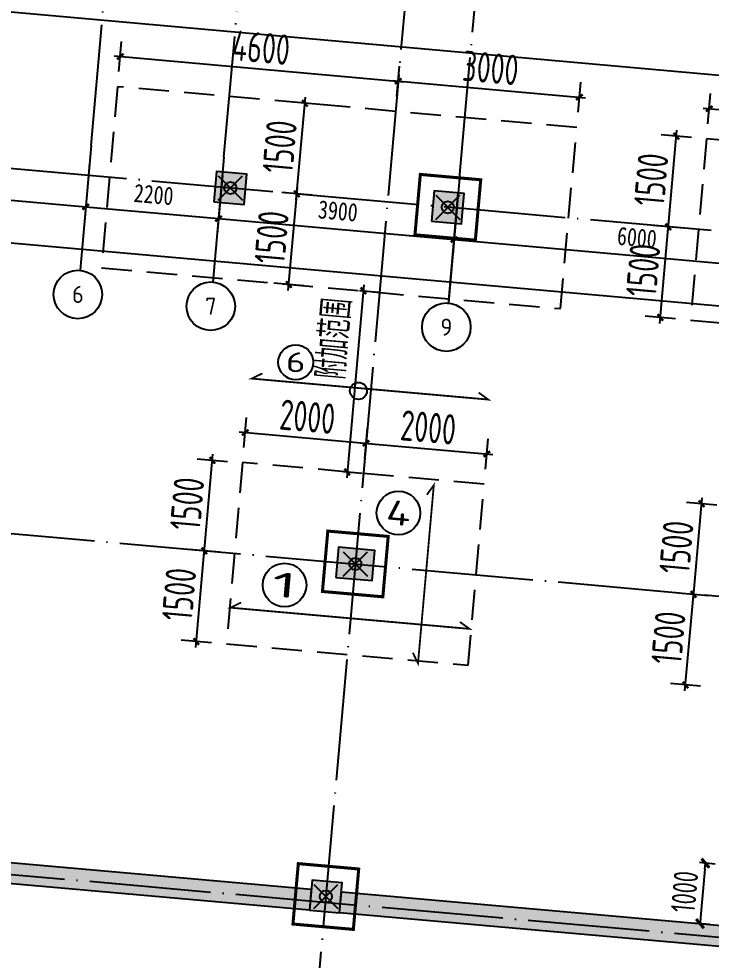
# Model space of a CAD drawing. Extents: x -57409 to 252654, y -8259 to 229119.
# Drawn here: x 165862 to 177279, y 25184 to 40708 of the extents above; entities that cross this region are included whole.
import ezdxf
from ezdxf.enums import TextEntityAlignment as Align

# ---------------------------------------------------------------- set-up
doc = ezdxf.new("R2010")
doc.units = 0
doc.header["$LTSCALE"] = 100
doc.header["$PDMODE"] = 35
doc.header["$PDSIZE"] = 200
doc.linetypes.add('DASHED', pattern=[0.75, 0.5, -0.25])
doc.linetypes.add('DOTE', pattern=[2.42, 2, -0.2, 0.02, -0.2])
doc.layers.get('0').update_dxf_attribs({"linetype": 'CONTINUOUS'})
doc.layers.get('Defpoints').update_dxf_attribs({"linetype": 'CONTINUOUS'})
for name, color, linetype in [('AXIS', 3, 'CONTINUOUS'), ('B-TEXT', 3, 'CONTINUOUS'), ('codim', 7, 'CONTINUOUS'), ('COLU', 7, 'CONTINUOUS'), ('CT', 2, 'CONTINUOUS'), ('dim-wall', 7, 'CONTINUOUS'), ('dote', 253, 'DOTE'), ('h填实-柱墙', 254, 'CONTINUOUS'), ('WALL', 3, 'CONTINUOUS'), ('Z-AXIS', 3, 'CONTINUOUS'), ('Z-TEXT', 2, 'CONTINUOUS'), ('z柱下板带', 140, 'CONTINUOUS'), ('z柱下板带1', 60, 'CONTINUOUS'), ('板底钢筋', 24, 'CONTINUOUS')]:
    doc.layers.add(name, color=color, linetype=linetype)
doc.layers.add('重心计算', color=7, linetype='CONTINUOUS', plot=False)
doc.styles.add('_TCH_AXIS', font='tssdeng.shx', dxfattribs={"width": 0.7, "bigfont": 'tssdchn.shx'})
doc.styles.add('CADReader_TextStyle', font='tssdeng.shx', dxfattribs={"height": 0.2, "bigfont": 'gbcbig.shx'})
doc.styles.add('COMPLEX', font='tssdeng.shx', dxfattribs={"width": 0.7, "bigfont": 'tssdchn.shx'})
doc.styles.add('DIM_FONT', font='SIMHEI.TTF', dxfattribs={"width": 0.8})
doc.styles.add('Jgcad-DIM', font='tssdeng.shx', dxfattribs={"width": 0.7, "bigfont": 'tssdchn.shx'})
doc.styles.add('TSSD_Dimension', font='tssdeng.shx', dxfattribs={"width": 0.7})
doc.dimstyles.new('DIMN', dxfattribs={"dimtxt": 300, "dimasz": 100, "dimexe": 250, "dimexo": 300, "dimgap": 150, "dimtad": 1, "dimdec": 0, "dimzin": 0, "dimdsep": 46, "dimtxsty": 'DIM_FONT', "dimblk": 'ARCHTICK', "dimcen": 0.09, "dimclrt": 7, "dimazin": 2, "dimtfac": 1, "dimtdec": 0, "dimtix": 1, "dimtmove": 2, "dimatfit": 3, "dimfxl": 1, "dimtolj": 1, "dimtzin": 0, "dimarcsym": 0})
doc.dimstyles.new('TSSD_100_100$0', dxfattribs={"dimtxt": 300, "dimasz": 100, "dimexe": 100, "dimexo": 250, "dimgap": 100, "dimtad": 1, "dimdec": 0, "dimzin": 0, "dimdsep": 46, "dimtxsty": 'TSSD_Dimension', "dimblk": '_tsdbk', "dimblk1": '_tsdbk', "dimblk2": '_tsdbk', "dimsah": 1, "dimcen": 0, "dimdle": 100, "dimclrt": 7, "dimadec": 0, "dimazin": 0, "dimtfac": 1, "dimtdec": 0, "dimtix": 1, "dimtmove": 2, "dimatfit": 3, "dimldrblk": '_tsdbk', "dimfxl": 1, "dimtolj": 1, "dimtzin": 0, "dimarcsym": 0})

# ---------------------------------------------------------------- blocks, each defined once
blk = doc.blocks.new('_tsdbk')
blk.add_line((-1, 0), (0, 0))
at = {"const_width": 0.5}
blk.add_lwpolyline([(-0.7, -0.7), (0.7, 0.7)], dxfattribs=at)
blk = doc.blocks.new('*D14')
at = {"layer": 'Defpoints', "color": 0}
for p in [(48949, 33607), (214449, 18928), (214184, 15937)]:
    blk.add_point(p, dxfattribs=at)
at = {"layer": 'Z-AXIS', "color": 0, "lineweight": -2}
for p, q in [((48927, 33358), (48675, 30516)), ((48783, 30606), (214084, 15946)), ((214427, 18679), (214175, 15837))]:
    blk.add_line(p, q, dxfattribs=at)
at = {"layer": 'Z-AXIS', "color": 0, "lineweight": -2, "xscale": 100, "yscale": 100, "zscale": 100}
for p, rotation in [((48684, 30615), 174.9316457825303), ((214184, 15937), 354.9316457825303)]:
    blk.add_blockref('_tsdbk', p, dxfattribs=dict(at, rotation=rotation))
at = {"layer": 'Z-AXIS', "color": 7, "insert": (131465, 23625), "char_height": 500, "attachment_point": 5, "rotation": 354.9316, "style": 'TSSD_Dimension'}
blk.add_mtext('\\A1;166150', dxfattribs=at)
blk = doc.blocks.new('_AXISO')
blk.add_circle((0, 0), 0.5)
at = {"layer": 'B-TEXT', "style": 'COMPLEX', "width": 1.450893}
blk.add_attdef('A', text='', height=0.56, dxfattribs=at).set_placement((0.249375, -0.28), (0.749375, -0.28), align=Align.FIT)
blk = doc.blocks.new('_ArchTick')
at = {"color": 0, "linetype": 'ByBlock', "const_width": 0.4}
blk.add_lwpolyline([(-0.5, -0.5), (0.5, 0.5)], dxfattribs=at)
blk = doc.blocks.new('*D1791')
at = {"layer": 'codim', "color": 7, "lineweight": -2}
for p, q in [((176821, 37256), (176323, 37300)), ((176689, 35762), (176191, 35806))]:
    blk.add_line(p, q, dxfattribs=at)
at = {"layer": 'codim', "color": 0, "lineweight": -2}
blk.add_line((176431, 35684), (176581, 37377), dxfattribs=at)
at = {"layer": 'Defpoints', "color": 0}
for p in [(176572, 37278), (177070, 37234), (176938, 35739)]:
    blk.add_point(p, dxfattribs=at)
at = {"layer": 'codim', "color": 0, "lineweight": -2, "xscale": 100, "yscale": 100, "zscale": 100}
for p, rotation in [((176572, 37278), 84.93164578921419), ((176440, 35784), 264.9316457892142)]:
    blk.add_blockref('_ArchTick', p, dxfattribs=dict(at, rotation=rotation))
at = {"layer": 'codim', "color": 1, "insert": (176157, 36562), "char_height": 500, "attachment_point": 5, "rotation": 84.9316, "style": 'Jgcad-DIM'}
blk.add_mtext('\\A1;1500', dxfattribs=at)
blk = doc.blocks.new('*D1615')
at = {"layer": 'codim', "color": 0, "lineweight": -2}
blk.add_line((176563, 37178), (176714, 38871), dxfattribs=at)
at = {"layer": 'codim', "color": 7, "lineweight": -2}
for p, q in [((176954, 38750), (176456, 38794)), ((176821, 37256), (176323, 37300))]:
    blk.add_line(p, q, dxfattribs=at)
at = {"layer": 'Defpoints', "color": 0}
for p in [(176705, 38772), (177203, 38728), (177070, 37234)]:
    blk.add_point(p, dxfattribs=at)
at = {"layer": 'codim', "color": 0, "lineweight": -2, "xscale": 100, "yscale": 100, "zscale": 100}
for p, rotation in [((176705, 38772), 84.93164578921419), ((176572, 37278), 264.9316457892142)]:
    blk.add_blockref('_ArchTick', p, dxfattribs=dict(at, rotation=rotation))
at = {"layer": 'codim', "color": 1, "insert": (176290, 38056), "char_height": 500, "attachment_point": 5, "rotation": 84.9316, "style": 'Jgcad-DIM'}
blk.add_mtext('\\A1;1500', dxfattribs=at)
blk = doc.blocks.new('*D1616')
at = {"layer": 'codim', "color": 7, "lineweight": -2}
for p, q in [((177225, 38977), (177269, 39475)), ((180163, 38716), (180207, 39214))]:
    blk.add_line(p, q, dxfattribs=at)
at = {"layer": 'codim', "color": 0, "lineweight": -2}
blk.add_line((177147, 39235), (180285, 38956), dxfattribs=at)
at = {"layer": 'Defpoints', "color": 0}
for p in [(180185, 38965), (177203, 38728), (180141, 38467)]:
    blk.add_point(p, dxfattribs=at)
at = {"layer": 'codim', "color": 0, "lineweight": -2, "xscale": 100, "yscale": 100, "zscale": 100}
for p, rotation in [((177247, 39226), 174.9316457875873), ((180185, 38965), 354.9316457875873)]:
    blk.add_blockref('_ArchTick', p, dxfattribs=dict(at, rotation=rotation))
at = {"layer": 'codim', "color": 1, "insert": (178747, 39444), "char_height": 500, "attachment_point": 5, "rotation": 354.9316, "style": 'Jgcad-DIM'}
blk.add_mtext('\\A1;2950', dxfattribs=at)
blk = doc.blocks.new('*D1617')
at = {"layer": 'codim', "color": 0, "lineweight": -2}
blk.add_line((170305, 36227), (170455, 37921), dxfattribs=at)
at = {"layer": 'codim', "color": 7, "lineweight": -2}
for p, q in [((170695, 37799), (170197, 37843)), ((170563, 36305), (170065, 36349))]:
    blk.add_line(p, q, dxfattribs=at)
at = {"layer": 'Defpoints', "color": 0}
for p in [(170446, 37821), (170944, 37777), (170812, 36283)]:
    blk.add_point(p, dxfattribs=at)
at = {"layer": 'codim', "color": 0, "lineweight": -2, "xscale": 100, "yscale": 100, "zscale": 100}
for p, rotation in [((170446, 37821), 84.93164578921419), ((170314, 36327), 264.9316457892142)]:
    blk.add_blockref('_ArchTick', p, dxfattribs=dict(at, rotation=rotation))
at = {"layer": 'codim', "color": 1, "insert": (170031, 37105), "char_height": 500, "attachment_point": 5, "rotation": 84.9316, "style": 'Jgcad-DIM'}
blk.add_mtext('\\A1;1500', dxfattribs=at)
blk = doc.blocks.new('*D1618')
at = {"layer": 'codim', "color": 7, "lineweight": -2}
for p, q in [((170828, 39293), (170330, 39337)), ((170695, 37799), (170197, 37843))]:
    blk.add_line(p, q, dxfattribs=at)
at = {"layer": 'codim', "color": 0, "lineweight": -2}
blk.add_line((170437, 37721), (170588, 39415), dxfattribs=at)
at = {"layer": 'Defpoints', "color": 0}
for p in [(170579, 39315), (171077, 39271), (170944, 37777)]:
    blk.add_point(p, dxfattribs=at)
at = {"layer": 'codim', "color": 0, "lineweight": -2, "xscale": 100, "yscale": 100, "zscale": 100}
for p, rotation in [((170579, 39315), 84.93164578921419), ((170446, 37821), 264.9316457892142)]:
    blk.add_blockref('_ArchTick', p, dxfattribs=dict(at, rotation=rotation))
at = {"layer": 'codim', "color": 1, "insert": (170164, 38599), "char_height": 500, "attachment_point": 5, "rotation": 84.9316, "style": 'Jgcad-DIM'}
blk.add_mtext('\\A1;1500', dxfattribs=at)
blk = doc.blocks.new('*D1619')
at = {"layer": 'codim', "color": 7, "lineweight": -2}
for p, q in [((167513, 39838), (167557, 40336)), ((172095, 39432), (172139, 39930))]:
    blk.add_line(p, q, dxfattribs=at)
at = {"layer": 'codim', "color": 0, "lineweight": -2}
blk.add_line((167435, 40096), (172217, 39672), dxfattribs=at)
at = {"layer": 'Defpoints', "color": 0}
for p in [(167491, 39589), (172117, 39681), (172073, 39183)]:
    blk.add_point(p, dxfattribs=at)
at = {"layer": 'codim', "color": 0, "lineweight": -2, "xscale": 100, "yscale": 100, "zscale": 100}
for p, rotation in [((167535, 40087), 174.9316457875864), ((172117, 39681), 354.9316457875864)]:
    blk.add_blockref('_ArchTick', p, dxfattribs=dict(at, rotation=rotation))
at = {"layer": 'codim', "color": 1, "insert": (169857, 40233), "char_height": 500, "attachment_point": 5, "rotation": 354.9316, "style": 'Jgcad-DIM'}
blk.add_mtext('\\A1;4600', dxfattribs=at)
blk = doc.blocks.new('*D1599')
at = {"layer": 'codim', "color": 7, "lineweight": -2}
for p, q in [((177237, 31195), (176739, 31239)), ((177105, 29701), (176607, 29745))]:
    blk.add_line(p, q, dxfattribs=at)
at = {"layer": 'codim', "color": 0, "lineweight": -2}
blk.add_line((176847, 29624), (176997, 31317), dxfattribs=at)
at = {"layer": 'Defpoints', "color": 0}
for p in [(176988, 31217), (177486, 31173), (177354, 29679)]:
    blk.add_point(p, dxfattribs=at)
at = {"layer": 'codim', "color": 0, "lineweight": -2, "xscale": 100, "yscale": 100, "zscale": 100}
for p, rotation in [((176988, 31217), 84.93164578921419), ((176856, 29723), 264.9316457892142)]:
    blk.add_blockref('_ArchTick', p, dxfattribs=dict(at, rotation=rotation))
at = {"layer": 'codim', "color": 1, "insert": (176574, 30501), "char_height": 500, "attachment_point": 5, "rotation": 84.9316, "style": 'Jgcad-DIM'}
blk.add_mtext('\\A1;1500', dxfattribs=at)
blk = doc.blocks.new('*D1600')
at = {"layer": 'codim', "color": 0, "lineweight": -2}
blk.add_line((176980, 31118), (177130, 32811), dxfattribs=at)
at = {"layer": 'codim', "color": 7, "lineweight": -2}
for p, q in [((177370, 32689), (176872, 32733)), ((177237, 31195), (176739, 31239))]:
    blk.add_line(p, q, dxfattribs=at)
at = {"layer": 'Defpoints', "color": 0}
for p in [(177121, 32711), (177619, 32667), (177486, 31173)]:
    blk.add_point(p, dxfattribs=at)
at = {"layer": 'codim', "color": 0, "lineweight": -2, "xscale": 100, "yscale": 100, "zscale": 100}
for p, rotation in [((177121, 32711), 84.93164578921419), ((176988, 31217), 264.9316457892142)]:
    blk.add_blockref('_ArchTick', p, dxfattribs=dict(at, rotation=rotation))
at = {"layer": 'codim', "color": 1, "insert": (176706, 31995), "char_height": 500, "attachment_point": 5, "rotation": 84.9316, "style": 'Jgcad-DIM'}
blk.add_mtext('\\A1;1500', dxfattribs=at)
blk = doc.blocks.new('*D1603')
at = {"layer": 'codim', "color": 0, "lineweight": -2}
blk.add_line((168779, 30339), (168929, 32032), dxfattribs=at)
at = {"layer": 'codim', "color": 7, "lineweight": -2}
for p, q in [((169169, 31911), (168671, 31955)), ((169037, 30417), (168539, 30461))]:
    blk.add_line(p, q, dxfattribs=at)
at = {"layer": 'Defpoints', "color": 0}
for p in [(168920, 31933), (169418, 31889), (169286, 30395)]:
    blk.add_point(p, dxfattribs=at)
at = {"layer": 'codim', "color": 0, "lineweight": -2, "xscale": 100, "yscale": 100, "zscale": 100}
for p, rotation in [((168920, 31933), 84.93164578921419), ((168788, 30439), 264.9316457892142)]:
    blk.add_blockref('_ArchTick', p, dxfattribs=dict(at, rotation=rotation))
at = {"layer": 'codim', "color": 1, "insert": (168505, 31217), "char_height": 500, "attachment_point": 5, "rotation": 84.9316, "style": 'Jgcad-DIM'}
blk.add_mtext('\\A1;1500', dxfattribs=at)
blk = doc.blocks.new('*D1604')
at = {"layer": 'codim', "color": 7, "lineweight": -2}
for p, q in [((169302, 33405), (168804, 33449)), ((169169, 31911), (168671, 31955))]:
    blk.add_line(p, q, dxfattribs=at)
at = {"layer": 'codim', "color": 0, "lineweight": -2}
blk.add_line((168911, 31833), (169061, 33527), dxfattribs=at)
at = {"layer": 'Defpoints', "color": 0}
for p in [(169053, 33427), (169551, 33383), (169418, 31889)]:
    blk.add_point(p, dxfattribs=at)
at = {"layer": 'codim', "color": 0, "lineweight": -2, "xscale": 100, "yscale": 100, "zscale": 100}
for p, rotation in [((169053, 33427), 84.93164578921419), ((168920, 31933), 264.9316457892142)]:
    blk.add_blockref('_ArchTick', p, dxfattribs=dict(at, rotation=rotation))
at = {"layer": 'codim', "color": 1, "insert": (168638, 32711), "char_height": 500, "attachment_point": 5, "rotation": 84.9316, "style": 'Jgcad-DIM'}
blk.add_mtext('\\A1;1500', dxfattribs=at)
blk = doc.blocks.new('*D1431')
at = {"layer": 'codim', "color": 7, "lineweight": -2}
for p, q in [((169573, 33637), (169617, 34135)), ((171565, 33460), (171610, 33958))]:
    blk.add_line(p, q, dxfattribs=at)
at = {"layer": 'codim', "color": 0, "lineweight": -2}
blk.add_line((169496, 33895), (171687, 33700), dxfattribs=at)
at = {"layer": 'Defpoints', "color": 0}
for p in [(171587, 33709), (169551, 33388), (171543, 33211)]:
    blk.add_point(p, dxfattribs=at)
at = {"layer": 'codim', "color": 0, "lineweight": -2, "xscale": 100, "yscale": 100, "zscale": 100}
for p, rotation in [((169595, 33886), 174.9316457875889), ((171587, 33709), 354.9316457875889)]:
    blk.add_blockref('_ArchTick', p, dxfattribs=dict(at, rotation=rotation))
at = {"layer": 'codim', "color": 1, "insert": (170622, 34146), "char_height": 500, "attachment_point": 5, "rotation": 354.9316, "style": 'Jgcad-DIM'}
blk.add_mtext('\\A1;2000', dxfattribs=at)
blk = doc.blocks.new('*D1432')
at = {"layer": 'codim', "color": 7, "lineweight": -2}
for p, q in [((171565, 33460), (171610, 33958)), ((173558, 33283), (173602, 33781))]:
    blk.add_line(p, q, dxfattribs=at)
at = {"layer": 'codim', "color": 0, "lineweight": -2}
blk.add_line((171488, 33718), (173679, 33524), dxfattribs=at)
at = {"layer": 'Defpoints', "color": 0}
for p in [(173580, 33532), (171543, 33211), (173535, 33034)]:
    blk.add_point(p, dxfattribs=at)
at = {"layer": 'codim', "color": 0, "lineweight": -2, "xscale": 100, "yscale": 100, "zscale": 100}
for p, rotation in [((171587, 33709), 174.9316457875889), ((173580, 33532), 354.9316457875889)]:
    blk.add_blockref('_ArchTick', p, dxfattribs=dict(at, rotation=rotation))
at = {"layer": 'codim', "color": 1, "insert": (172614, 33969), "char_height": 500, "attachment_point": 5, "rotation": 354.9316, "style": 'Jgcad-DIM'}
blk.add_mtext('\\A1;2000', dxfattribs=at)
blk = doc.blocks.new('*D439')
at = {"layer": 'codim', "color": 7, "lineweight": -2}
for p, q in [((172095, 39432), (172139, 39930)), ((175083, 39167), (175127, 39665))]:
    blk.add_line(p, q, dxfattribs=at)
at = {"layer": 'codim', "color": 0, "lineweight": -2}
blk.add_line((172017, 39690), (175205, 39407), dxfattribs=at)
at = {"layer": 'Defpoints', "color": 0}
for p in [(175105, 39416), (172073, 39183), (175061, 38918)]:
    blk.add_point(p, dxfattribs=at)
at = {"layer": 'codim', "color": 0, "lineweight": -2, "xscale": 100, "yscale": 100, "zscale": 100}
for p, rotation in [((172117, 39681), 174.9316457875864), ((175105, 39416), 354.9316457875864)]:
    blk.add_blockref('_ArchTick', p, dxfattribs=dict(at, rotation=rotation))
at = {"layer": 'codim', "color": 1, "insert": (173642, 39897), "char_height": 500, "attachment_point": 5, "rotation": 354.9316, "style": 'Jgcad-DIM'}
blk.add_mtext('\\A1;3000', dxfattribs=at)
blk = doc.blocks.new('*D2809')
at = {"layer": 'Defpoints', "color": 0}
for p in [(177596, 26746), (177095, 25787), (177507, 25750)]:
    blk.add_point(p, dxfattribs=at)
at = {"layer": 'dim-wall', "color": 0, "lineweight": -2}
for p, q in [((177347, 26768), (177084, 26792)), ((177175, 26683), (177104, 25886)), ((177258, 25772), (176995, 25796))]:
    blk.add_line(p, q, dxfattribs=at)
at = {"layer": 'dim-wall', "color": 0, "lineweight": -2, "xscale": 100, "yscale": 100, "zscale": 100}
for p, rotation in [((177184, 26783), 84.9), ((177095, 25787), 264.9)]:
    blk.add_blockref('_tsdbk', p, dxfattribs=dict(at, rotation=rotation))
at = {"layer": 'dim-wall', "color": 7, "insert": (176840, 26312), "char_height": 400, "attachment_point": 5, "rotation": 84.9, "style": 'TSSD_Dimension'}
blk.add_mtext('\\A1;1000', dxfattribs=at)
blk = doc.blocks.new('*D2885')
at = {"layer": 'codim', "color": 0, "lineweight": -2}
blk.add_line((171553, 36324), (171268, 33136), dxfattribs=at)
at = {"layer": 'codim', "color": 7, "lineweight": -2}
for p, q in [((171482, 36230), (171793, 36202)), ((171218, 33241), (171526, 33214))]:
    blk.add_line(p, q, dxfattribs=at)
at = {"layer": 'Defpoints', "color": 0}
for p in [(171233, 36252), (170969, 33264), (171277, 33236)]:
    blk.add_point(p, dxfattribs=at)
at = {"layer": 'codim', "color": 0, "lineweight": -2, "xscale": 100, "yscale": 100, "zscale": 100}
for p, rotation in [((171544, 36224), 84.89999999998034), ((171277, 33236), 264.8999999999803)]:
    blk.add_blockref('_ArchTick', p, dxfattribs=dict(at, rotation=rotation))
at = {"layer": 'codim', "color": 1, "insert": (171060, 35435), "char_height": 500, "attachment_point": 5, "rotation": 84.9, "style": 'Jgcad-DIM'}
blk.add_mtext('\\A1;\\A1;\\A1;\\A1;附加范围', dxfattribs=at)
blk = doc.blocks.new('*D2979')
at = {"layer": 'AXIS', "color": 0, "lineweight": -2}
for p, q in [((173103, 37781), (173018, 36819)), ((179080, 37251), (178994, 36289)), ((173040, 37068), (179016, 36538))]:
    blk.add_line(p, q, dxfattribs=at)
at = {"layer": 'Defpoints', "color": 0}
for p in [(173130, 38080), (179106, 37550), (179016, 36538)]:
    blk.add_point(p, dxfattribs=at)
at = {"layer": 'AXIS', "color": 0, "lineweight": -2, "xscale": 100, "yscale": 100, "zscale": 100}
for p, rotation in [((173040, 37068), 174.9316457873333), ((179016, 36538), 354.9316457873333)]:
    blk.add_blockref('_ArchTick', p, dxfattribs=dict(at, rotation=rotation))
at = {"layer": 'AXIS', "color": 7, "insert": (176055, 37102), "char_height": 300, "attachment_point": 5, "rotation": 354.9316, "style": 'DIM_FONT'}
blk.add_mtext('\\A1;6000', dxfattribs=at)
blk = doc.blocks.new('*D2980')
at = {"layer": 'AXIS', "color": 0, "lineweight": -2}
for p, q in [((157163, 39161), (157018, 37529)), ((200868, 33891), (157040, 37778)), ((200991, 35274), (200846, 33642))]:
    blk.add_line(p, q, dxfattribs=at)
at = {"layer": 'Defpoints', "color": 0}
for p in [(157189, 39460), (157040, 37778), (201017, 35572)]:
    blk.add_point(p, dxfattribs=at)
at = {"layer": 'AXIS', "color": 0, "lineweight": -2, "xscale": 100, "yscale": 100, "zscale": 100}
for p, rotation in [((157040, 37778), 174.9316457873333), ((200868, 33891), 354.9316457873333)]:
    blk.add_blockref('_ArchTick', p, dxfattribs=dict(at, rotation=rotation))
at = {"layer": 'AXIS', "color": 7, "insert": (178981, 36134), "char_height": 300, "attachment_point": 5, "rotation": 354.9316, "style": 'DIM_FONT'}
blk.add_mtext('\\A1;44000', dxfattribs=at)
blk = doc.blocks.new('*D2985')
at = {"layer": 'AXIS', "color": 0, "lineweight": -2}
for p, q in [((169218, 38126), (169133, 37164)), ((173103, 37781), (173018, 36819)), ((169155, 37413), (173040, 37068))]:
    blk.add_line(p, q, dxfattribs=at)
at = {"layer": 'Defpoints', "color": 0}
for p in [(169245, 38425), (173130, 38080), (173040, 37068)]:
    blk.add_point(p, dxfattribs=at)
at = {"layer": 'AXIS', "color": 0, "lineweight": -2, "xscale": 100, "yscale": 100, "zscale": 100}
for p, rotation in [((169155, 37413), 174.9316457873333), ((173040, 37068), 354.9316457873333)]:
    blk.add_blockref('_ArchTick', p, dxfattribs=dict(at, rotation=rotation))
at = {"layer": 'AXIS', "color": 7, "insert": (171124, 37539), "char_height": 300, "attachment_point": 5, "rotation": 354.9316, "style": 'DIM_FONT'}
blk.add_mtext('\\A1;3900', dxfattribs=at)
blk = doc.blocks.new('*D2986')
at = {"layer": 'AXIS', "color": 0, "lineweight": -2}
for p, q in [((167027, 38320), (166942, 37358)), ((169218, 38126), (169133, 37164)), ((166964, 37607), (169155, 37413))]:
    blk.add_line(p, q, dxfattribs=at)
at = {"layer": 'Defpoints', "color": 0}
for p in [(167053, 38619), (169245, 38425), (169155, 37413)]:
    blk.add_point(p, dxfattribs=at)
at = {"layer": 'AXIS', "color": 0, "lineweight": -2, "xscale": 100, "yscale": 100, "zscale": 100}
for p, rotation in [((166964, 37607), 174.9316457873333), ((169155, 37413), 354.9316457873333)]:
    blk.add_blockref('_ArchTick', p, dxfattribs=dict(at, rotation=rotation))
at = {"layer": 'AXIS', "color": 7, "insert": (168086, 37809), "char_height": 300, "attachment_point": 5, "rotation": 354.9316, "style": 'DIM_FONT'}
blk.add_mtext('\\A1;2200', dxfattribs=at)
blk = doc.blocks.new('*D2987')
at = {"layer": 'AXIS', "color": 0, "lineweight": -2}
for p, q in [((163142, 38665), (163057, 37703)), ((167027, 38320), (166942, 37358)), ((163079, 37952), (166964, 37607))]:
    blk.add_line(p, q, dxfattribs=at)
at = {"layer": 'Defpoints', "color": 0}
for p in [(163169, 38964), (167053, 38619), (166964, 37607)]:
    blk.add_point(p, dxfattribs=at)
at = {"layer": 'AXIS', "color": 0, "lineweight": -2, "xscale": 100, "yscale": 100, "zscale": 100}
for p, rotation in [((163079, 37952), 174.9316457873333), ((166964, 37607), 354.9316457873333)]:
    blk.add_blockref('_ArchTick', p, dxfattribs=dict(at, rotation=rotation))
at = {"layer": 'AXIS', "color": 7, "insert": (165048, 38078), "char_height": 300, "attachment_point": 5, "rotation": 354.9316, "style": 'DIM_FONT'}
blk.add_mtext('\\A1;3900', dxfattribs=at)
blk = doc.blocks.new('*D3000')
at = {"layer": 'codim', "color": 7, "lineweight": -2}
for p, q in [((157426, 42127), (157353, 41318)), ((201254, 38240), (201179, 37407))]:
    blk.add_line(p, q, dxfattribs=at)
at = {"layer": 'codim', "color": 0, "lineweight": -2}
blk.add_line((157276, 41576), (201301, 37647), dxfattribs=at)
at = {"layer": 'Defpoints', "color": 0}
for p in [(157448, 42376), (201276, 38489), (201201, 37656)]:
    blk.add_point(p, dxfattribs=at)
at = {"layer": 'codim', "color": 0, "lineweight": -2, "xscale": 100, "yscale": 100, "zscale": 100}
for p, rotation in [((157376, 41567), 174.9), ((201201, 37656), 354.9)]:
    blk.add_blockref('_ArchTick', p, dxfattribs=dict(at, rotation=rotation))
at = {"layer": 'codim', "color": 1, "insert": (179320, 39960), "char_height": 500, "attachment_point": 5, "rotation": 354.9, "style": 'Jgcad-DIM'}
blk.add_mtext('\\A1;\\A1;\\A1;\\A1;附加范围', dxfattribs=at)

msp = doc.modelspace()

# ---------------------------------------------------------------- hatches: boundary and pattern name
at = {"layer": 'h填实-柱墙'}
for points in [[(169079.4, 37691.3), (169577.5, 37647.1), (169621.6, 38145.2), (169123.6, 38189.3)], [(172665.3, 37373.3), (173163.4, 37329.1), (173207.6, 37827.1), (172709.5, 37871.3)], [(171089.9, 31495.8), (171687.6, 31442.8), (171731.8, 31940.8), (171134.1, 31993.8)], [(163113.9, 27026.6), (170684.2, 26355.2), (170653.3, 26006.6), (163083, 26678)], [(170653.3, 26006.6), (171151.3, 25962.4), (171195.5, 26460.4), (170697.5, 26504.6)], [(171182.3, 26311), (178752.6, 25639.6), (178721.6, 25291), (171151.3, 25962.4)]]:
    msp.add_hatch(color=256, dxfattribs=at).paths.add_polyline_path(points)

# ---------------------------------------------------------------- linework, layer by layer
at = {"layer": 'AXIS'}
for p, q in [((167053.5, 38619.1), (166871, 36561.3)), ((169244.9, 38424.8), (169062.4, 36367)), ((173129.6, 38080.2), (172947.1, 36022.4))]:
    msp.add_line(p, q, dxfattribs=at)
at = {"layer": 'AXIS', "linetype": 'Continuous'}
for centre in [(166835.6, 36162.9), (169027, 35968.5), (172911.8, 35624)]:
    msp.add_circle(centre, 400, dxfattribs=at)
at = {"layer": 'codim'}
msp.add_circle((171462.9, 34572), 140.1, dxfattribs=at)
at = {"layer": 'COLU'}
for points in [[(169079.4, 37691.3), (169577.5, 37647.1), (169621.6, 38145.2), (169123.6, 38189.3)], [(172665.3, 37373.3), (173163.4, 37329.1), (173207.6, 37827.1), (172709.5, 37871.3)], [(171089.9, 31495.8), (171687.6, 31442.8), (171731.8, 31940.8), (171134.1, 31993.8)], [(170653.3, 26006.6), (171151.3, 25962.4), (171195.5, 26460.4), (170697.5, 26504.6)]]:
    msp.add_lwpolyline(points, close=True, dxfattribs=at)
at = {"layer": 'CT', "const_width": 50}
for points in [[(172394.2, 37146.3), (173390.3, 37058), (173478.7, 38054.1), (172482.6, 38142.4)], [(170868.6, 31264.4), (171864.7, 31176.1), (171953.1, 32172.2), (170957, 32260.5)], [(170382.2, 25779.6), (171378.3, 25691.3), (171466.6, 26687.4), (170470.5, 26775.7)]]:
    msp.add_lwpolyline(points, close=True, dxfattribs=at)
at = {"layer": 'dote', "ltscale": 10}
for p, q in [((176188.3, 85584.9), (170621.3, 22815.5)), ((218258.6, 33580.5), (58336.3, 47764.2)), ((167053.5, 38619.1), (167753.4, 46510.4)), ((169244.9, 38424.8), (169943.2, 46298.6)), ((173129.6, 38080.2), (173814.7, 45804.7)), ((217728.5, 27604), (44456.4, 42971.7)), ((172945.1, 36000.2), (173108, 37836)), ((217233.8, 22025.9), (51531.5, 36722.2))]:
    msp.add_line(p, q, dxfattribs=at)
at = {"layer": 'WALL'}
for points in [[(163113.9, 27026.6), (170684.2, 26355.2), (170653.3, 26006.6), (163083, 26678)], [(171182.3, 26311), (178752.6, 25639.6), (178721.6, 25291), (171151.3, 25962.4)]]:
    msp.add_lwpolyline(points, close=True, dxfattribs=at)
at = {"layer": 'z柱下板带', "linetype": 'DASHED', "ltscale": 10}
for points in [[(167225.8, 36600.8), (174796.1, 35929.4), (175061.2, 38917.6), (167490.9, 39589.1)], [(176937.7, 35739.4), (180922.1, 35386.1), (181187.1, 38374.3), (177202.7, 38727.7)]]:
    msp.add_lwpolyline(points, close=True, dxfattribs=at)
at = {"layer": 'z柱下板带1', "linetype": 'DASHED', "ltscale": 10}
msp.add_lwpolyline([(169286.2, 30400.8), (173270.5, 30047.5), (173535.6, 33035.7), (169551.2, 33389.1)], close=True, dxfattribs=at)
at = {"layer": '板底钢筋', "const_width": 30}
for points in [[(169877.2, 34860), (169702.3, 34775.1), (173602.6, 34429.2), (173445.4, 34543.5)], [(172359.5, 30253.3), (172444.4, 30078.5), (172705, 33016.8), (172590.7, 32859.7)], [(169527.3, 31081.9), (169352.4, 30997), (173292.4, 30647.5), (173135.2, 30761.9)]]:
    msp.add_lwpolyline(points, dxfattribs=at)
at = {"layer": '重心计算', "color": 5}
for p in [(169350.5, 37918.2), (169350.5, 37918.2), (172936.5, 37600.2), (172936.5, 37600.2), (171410.9, 31718.3), (171410.9, 31718.3), (170924.4, 26233.5), (170924.4, 26233.5)]:
    msp.add_point(p, dxfattribs=at)

# ---------------------------------------------------------------- block references
at = {"layer": 'Z-TEXT'}
ref = msp.add_blockref('_AXISO', (170428.6, 35044.6), dxfattribs=dict(at, xscale=576.0000000000059, yscale=576, zscale=576, rotation=359.9996457873814))
ref.add_attrib('A', '6', dxfattribs={"layer": 'Z-AXIS', "color": 7, "height": 325.8, "rotation": 359.99965, "style": '_TCH_AXIS', "width": 2}).set_placement((170265.7, 34881.7), (170591.5, 34881.7), align=Align.FIT)
ref = msp.add_blockref('_AXISO', (172122.4, 32558.5), dxfattribs=dict(at, xscale=720.0000000000084, yscale=720, zscale=720, rotation=354.9312915747626))
ref.add_attrib('A', '4', dxfattribs={"layer": 'Z-AXIS', "color": 7, "height": 407.3, "rotation": 354.93129, "style": '_TCH_AXIS', "width": 1.733333}).set_placement((171901.6, 32373.7), (172307.3, 32337.7), align=Align.FIT)
ref = msp.add_blockref('_AXISO', (170243.1, 31370.1), dxfattribs=dict(at, xscale=720.0000000000084, yscale=720, zscale=720, rotation=354.9312915747626))
ref.add_attrib('A', '1', dxfattribs={"layer": 'Z-AXIS', "color": 7, "height": 407.3, "rotation": 354.93129, "style": '_TCH_AXIS', "width": 2.888889}).set_placement((170022.3, 31185.2), (170428, 31149.2), align=Align.FIT)

# ---------------------------------------------------------------- texts
at = {"layer": 'AXIS', "color": 7, "style": 'CADReader_TextStyle'}
for s, p in [('6', (166835.6, 36162.9)), ('7', (169027, 35968.5)), ('9', (172911.8, 35624))]:
    msp.add_text(s, height=280, dxfattribs=at).set_placement(p, align=Align.MIDDLE)

# ---------------------------------------------------------------- dimensions: what is measured, and where the dimension line sits
at = {"layer": 'AXIS'}
for base, p1, p2, picture, middle in [((157040.1, 37778.5), (201017.1, 35572.5), (157189.2, 39459.6), '*D2980', (178980.5, 36133.7)), ((166963.7, 37607.2), (163168.7, 38963.7), (167053.5, 38619.1), '*D2987', (165047.8, 38078.3)), ((169155.1, 37412.8), (167053.5, 38619.1), (169244.9, 38424.8), '*D2986', (168085.9, 37808.8)), ((173039.9, 37068.3), (169244.9, 38424.8), (173129.6, 38080.2), '*D2985', (171124, 37539.4)), ((179016.4, 36538.2), (173129.6, 38080.2), (179106.2, 37550.2), '*D2979', (176054.6, 37102.1))]:
    dim = msp.add_linear_dim(base=base, p1=p1, p2=p2, angle=354.93165, dimstyle='DIMN', dxfattribs=at)
    dim.commit()
    dim.dimension.update_dxf_attribs({"geometry": picture, "text_midpoint": middle})
at = {"layer": 'codim'}
dim = msp.add_linear_dim(base=(201201.4, 37655.9), p1=(157447.8, 42376.4), p2=(201275.8, 38489.3), angle=174.9, text='\\A1;\\A1;\\A1;附加范围', dimstyle='TSSD_100_100$0', override={"dimtxt": 500, "dimexe": 250, "dimtxsty": 'Jgcad-DIM', "dimblk": 'ArchTick', "dimblk1": 'ArchTick', "dimblk2": 'ArchTick', "dimclre": 7, "dimclrt": 1, "dimadec": 3}, dxfattribs=at)
dim.commit()
dim.dimension.update_dxf_attribs({"geometry": '*D3000', "text_midpoint": (179319.6, 39960.2)})
for base, p1, p2, angle, picture, middle in [((172117.1, 39680.7), (167490.9, 39589.1), (172072.9, 39182.7), 354.93165, '*D1619', (169857, 40232.5)), ((175105.3, 39415.7), (172072.9, 39182.7), (175061.2, 38917.6), 354.93165, '*D439', (173642.1, 39896.8)), ((180185.4, 38965.1), (177202.7, 38727.7), (180141.2, 38467.1), 354.93165, '*D1616', (178747.1, 39444.1)), ((170578.7, 39315.2), (170944.3, 37776.9), (171076.8, 39271), 84.93165, '*D1618', (170163.9, 38599)), ((176704.7, 38771.9), (177070.2, 37233.6), (177202.7, 38727.7), 84.93165, '*D1615', (176289.8, 38055.7)), ((170446.2, 37821.1), (170811.8, 36282.8), (170944.3, 37776.9), 84.93165, '*D1617', (170031.3, 37104.9)), ((176572.2, 37277.7), (176937.7, 35739.4), (177070.2, 37233.6), 84.93165, '*D1791', (176157.3, 36561.6)), ((171587.4, 33709.2), (169551.1, 33387.8), (171543.3, 33211.1), 354.93165, '*D1431', (170622.3, 34146.1)), ((173579.6, 33532.5), (171543.3, 33211.1), (173535.4, 33034.4), 354.93165, '*D1432', (172614.4, 33969.5)), ((169052.6, 33427), (169418.1, 31888.7), (169550.6, 33382.8), 84.93165, '*D1604', (168637.7, 32710.9)), ((177120.9, 32711.4), (177486.5, 31173.1), (177619, 32667.2), 84.93165, '*D1600', (176706, 31995.3)), ((168920.1, 31932.9), (169285.6, 30394.6), (169418.1, 31888.7), 84.93165, '*D1603', (168505.2, 31216.7)), ((176988.4, 31217.3), (177353.9, 29679), (177486.5, 31173.1), 84.93165, '*D1599', (176573.5, 30501.1))]:
    dim = msp.add_linear_dim(base=base, p1=p1, p2=p2, angle=angle, dimstyle='TSSD_100_100$0', override={"dimtxt": 500, "dimexe": 250, "dimtxsty": 'Jgcad-DIM', "dimblk": 'ArchTick', "dimblk1": 'ArchTick', "dimblk2": 'ArchTick', "dimclre": 7, "dimclrt": 1, "dimadec": 3}, dxfattribs=at)
    dim.commit()
    dim.dimension.update_dxf_attribs({"geometry": picture, "text_midpoint": middle})
dim = msp.add_linear_dim(base=(171277.4, 33236.1), p1=(171233.2, 36251.9), p2=(170968.7, 33263.6), angle=84.9, text='\\A1;\\A1;\\A1;附加范围', dimstyle='TSSD_100_100$0', override={"dimtxt": 500, "dimexe": 250, "dimtxsty": 'Jgcad-DIM', "dimblk": 'ArchTick', "dimblk1": 'ArchTick', "dimblk2": 'ArchTick', "dimclre": 7, "dimclrt": 1, "dimadec": 3}, dxfattribs=at)
dim.commit()
dim.dimension.update_dxf_attribs({"geometry": '*D2885', "text_midpoint": (171060.4, 35435), "dimtype": 160})
at = {"layer": 'dim-wall'}
dim = msp.add_linear_dim(base=(177094.7, 25786.9), p1=(177595.8, 26746.1), p2=(177507.4, 25750), angle=84.9, dimstyle='TSSD_100_100$0', override={"dimtxt": 400}, dxfattribs=at)
dim.commit()
dim.dimension.update_dxf_attribs({"geometry": '*D2809', "text_midpoint": (176840.3, 26311.6)})
at = {"layer": 'Z-AXIS'}
dim = msp.add_linear_dim(base=(214183.9, 15936.9), p1=(48948.9, 33606.7), p2=(214449.2, 18928.3), angle=354.93165, dimstyle='TSSD_100_100$0', override={"dimtxt": 500}, dxfattribs=at)
dim.commit()
dim.dimension.update_dxf_attribs({"geometry": '*D14', "text_midpoint": (131464.7, 23624.7)})

doc.saveas('drawing.dxf')
